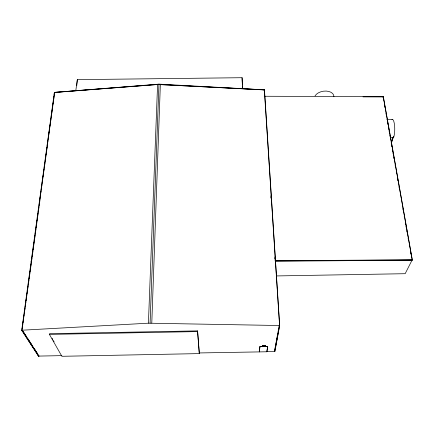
<?xml version="1.0" encoding="UTF-8"?>
<svg xmlns="http://www.w3.org/2000/svg" width="434" height="434" viewBox="0 0 434 434"><rect width="100%" height="100%" fill="white"/><g stroke="black" fill="none" stroke-linecap="round" stroke-linejoin="round"><path stroke-width="0.65" d="M148.423 323.189L279.659 325.527L264.474 89.838L158.963 84.131L54.364 92.382L21.7 330.388L38.539 356.238L38.941 356.081L22.129 330.209L148.423 323.189L157.585 84.494L264.138 89.822L264.105 90.261M264.149 89.925L158.969 84.484L158.963 84.131L159.018 84.581M151.786 323.064L160.347 84.462M150.088 323.097L158.963 84.131M264.235 91.151L264.474 89.838L264.371 91.151M267.539 141.647L267.561 139.916M267.577 142.216L267.599 140.486M76.769 85.558L77.339 79.644L242.074 77.702L242.59 88.422M271.006 197.741L271.125 195.376M271.049 198.371L271.169 196.005M49.416 334.392L49.498 333.692L197.584 330.887L199.314 353.601L61.872 356.298L49.416 334.392L197.584 331.581L199.314 353.601M38.539 356.238L35.995 351.893M259.272 351.768L259.971 346.478L267.686 346.327L266.856 351.768L199.314 352.945M259.277 351.914L259.971 346.478M22.139 328.961L22.318 327.621M22.595 325.608L22.78 324.269M22.964 322.929L23.241 320.921M23.425 319.581L23.696 317.569M23.881 316.229L24.065 314.889M24.342 312.881L24.526 311.541M24.711 310.201L24.982 308.189M25.167 306.849L25.351 305.509M25.628 303.496L25.812 302.156M25.997 300.816L26.268 298.809M26.452 297.469L26.729 295.456M26.913 294.116L27.098 292.776M27.369 290.769L27.554 289.429M27.738 288.089L28.015 286.077M28.199 284.737L28.384 283.397M28.655 281.389L28.839 280.049M29.024 278.709L29.3 276.697M29.485 275.357L29.762 273.349M29.941 272.01L30.125 270.67M30.402 268.657L30.586 267.317M30.771 265.977L31.047 263.97M31.693 259.25L31.872 257.915M32.056 256.586L32.333 254.584M32.512 253.25L32.789 251.248M32.973 249.913L33.244 247.917M33.429 246.583L33.608 245.248M33.792 243.913L34.069 241.912M34.248 240.582L34.525 238.581M34.709 237.246L34.98 235.244M35.165 233.915L35.349 232.581M35.528 231.246L35.805 229.244M35.984 227.91L36.261 225.913M36.445 224.579L36.716 222.577M36.901 221.242L37.085 219.908M37.264 218.579L37.541 216.577M37.725 215.242L37.997 213.24M38.181 211.906L38.821 207.24M39.093 205.239L39.277 203.904M39.461 202.575L39.733 200.573M40.552 194.6L39.912 199.271L47.713 143.47L47.355 143.475L47.225 145.9M40.829 192.598L41.008 191.264M41.192 189.929L41.469 187.927M41.648 186.593L41.924 184.591M42.109 183.256L42.288 181.922M42.472 180.587L42.749 178.586M42.928 177.251L43.205 175.255M43.389 173.92L43.66 171.918M43.845 170.584L44.029 169.249M44.208 167.915L44.485 165.913M44.669 164.578L44.941 162.576M45.125 161.242L45.396 159.24M45.581 157.905L45.765 156.571M45.944 155.236L46.221 153.235M46.405 151.9L46.677 149.898M46.861 148.569L47.046 147.234M47.669 142.65L47.946 140.643M48.131 139.303L48.407 137.29M48.592 135.956L49.232 131.263M49.416 129.923L49.693 127.916M49.877 126.576L50.149 124.569M50.333 123.229L50.518 121.889M50.702 120.549L50.979 118.542M51.158 117.202L51.434 115.189M51.619 113.849L52.264 109.162M52.443 107.822L52.72 105.815M52.905 104.475L53.181 102.467M53.366 101.127L54.006 96.44M54.19 95.1L54.331 92.648L54.668 92.643L47.583 143.323M38.919 356.233L22.129 330.209M157.585 84.494L54.7 92.361L54.836 92.8M75.793 90.701L77.339 79.644M274.901 259.125L275.075 256.782M275.037 259.163L275.118 257.481M266.856 351.768L267.686 346.327M279.659 325.527L274.803 351.611L274.429 351.621L279.241 325.364M274.993 349.289L275.601 346.028M275.84 344.721L276.447 341.46M276.686 340.153L277.293 336.887M277.538 335.585L277.776 334.278M278.384 331.012L278.623 329.71M279.23 326.444L279.637 325.137L274.803 351.611M264.235 96.261L383.325 96.625L383.027 97.346L383.26 96.836L412.213 260.009L275.058 260.872M391.246 142.808L393.166 137.209M391.273 143.529L393.237 137.356M412.191 259.879L405.161 273.697L276.415 275.937M383.325 96.625L412.3 259.841L411.899 260.346M54.684 92.464L158.942 84.391M262.825 345.345L262.424 345.524L265.521 345.578L262.434 345.67L265.51 345.426L262.83 345.491M21.7 330.388L22.107 330.366M259.977 346.625L267.691 346.478M38.583 355.869L38.968 355.864M38.941 356.081L61.937 355.63M266.845 351.621L274.429 351.621M39.662 199.515L40.036 199.51L31.633 260.888L31.237 260.894L31.319 261.957L31.139 261.604L31.536 261.599L21.955 330.301M386.824 119.524L392.629 119.448M390.416 137.562L393.654 137.518A10.063 2.506 -89.4 0 0 394.587 125.61A10.063 2.506 -89.4 0 0 391.978 119.48M275.085 260.704L412.3 259.841M275.688 261.208L412.023 260.21M362.987 96.869L383.276 96.934M22.904 331.109L26.555 336.735M27.651 338.422L32.393 345.735M34.221 348.551L37.14 353.048M23.431 332.574L24.912 334.847M26.018 336.551L27.499 338.824M28.237 339.958L35.257 350.753M52.118 338.308L52.774 339.464M53.425 340.619L54.082 341.775M393.416 136.184L393.654 137.518M383.39 98.681L383.629 100.015M384.692 106.021L384.931 107.355M385.994 113.361L386.227 114.695M387.296 120.695L387.529 122.03M388.593 128.041L388.831 129.375M389.07 130.71L389.303 132.044M389.895 135.381L390.133 136.715M390.372 138.05L390.605 139.39M391.197 142.726L391.435 144.061M391.674 145.395L391.907 146.73M392.499 150.066L392.737 151.401M392.971 152.741L393.209 154.075M393.801 157.412L394.039 158.746M394.273 160.081L394.511 161.415M395.103 164.752L395.341 166.086M396.405 172.097L396.643 173.432M397.707 179.437L397.945 180.777M399.009 186.783L399.242 188.117M402.915 208.814L403.148 210.148M404.211 216.154L404.45 217.488M405.513 223.499L405.752 224.834M405.991 226.168L406.224 227.503M406.815 230.839L407.054 232.174M407.293 233.508L407.526 234.848M408.117 238.185L408.356 239.519M409.419 245.525L409.658 246.859M410.721 252.87L410.96 254.205M264.339 89.838L279.577 325.446M242.074 77.702L242.335 84.456M242.389 85.802L242.492 88.503M197.584 330.887L197.584 331.581M315.041 95.909A9.841 6.195 -8.7 0 1 326.184 91.069A9.841 6.195 -8.7 0 1 333.903 96.76M387.768 123.364A10.069 2.414 -89.5 0 1 387.936 124.471"/></g></svg>
